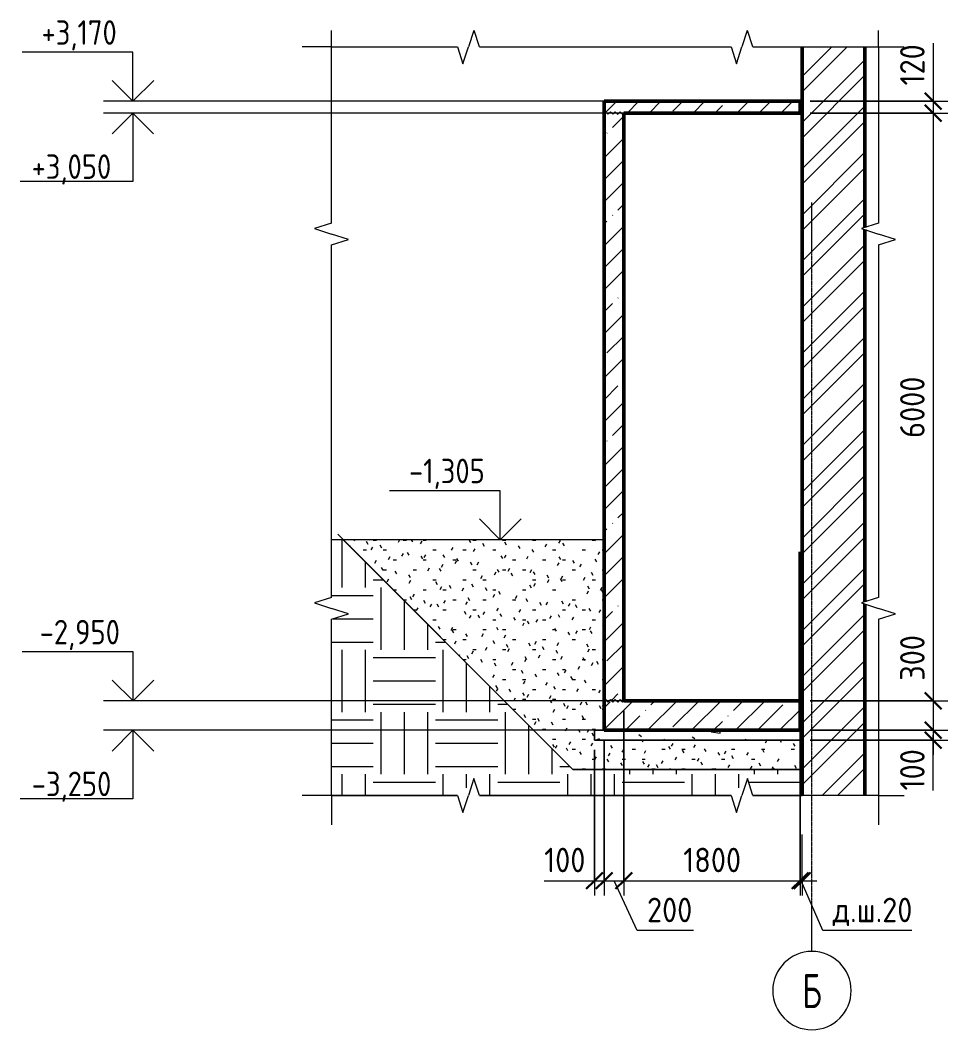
# Model space of a CAD drawing. Header units: millimetres. Extents: x 66339 to 175313, y -6307 to 14735.
# Drawn here: x 143542 to 153010, y -6307 to 3997 of the extents above; entities that cross this region are included whole.
import ezdxf

# ---------------------------------------------------------------- set-up
doc = ezdxf.new("R2010")
doc.units = ezdxf.units.MM
doc.linetypes.add('02 Штрихпунктирная _20 мм_', pattern=[25, 20, -2.5, 0, -2.5])
for name, color, linetype, lineweight in [('AA_Dim', 7, 'Continuous', 9), ('AA_Dim-100', 7, 'Continuous', 9), ('AA_Linii', 7, 'Continuous', 9), ('AA_Oformlenie', 7, 'Continuous', 9), ('AA_Vinoska', 7, 'Continuous', 9), ('AA_Visotnaya otmetka', 7, 'Continuous', 9), ('AF_Perekritie', 7, 'Continuous', 50), ('AF_Perekritie_Опалубка', 253, 'Continuous', 18), ('AF_Pokritie', 7, 'Continuous', 9), ('AF_Stena', 7, 'Continuous', 18), ('AF_Stena_Гидроизоляция', 253, 'Continuous', 18), ('AF_Stena_Опалубка', 253, 'Continuous', 18), ('KR_Fundament', 7, 'Continuous', 18), ('Оси', 7, 'Continuous', 9)]:
    doc.layers.add(name, color=color, linetype=linetype, lineweight=lineweight)
doc.styles.add('ISOCPEUR', font='isocpeur.ttf', dxfattribs={"width": 0.9, "height": 250})
doc.styles.add('ISOCPEUR_1', font='isocpeur.ttf', dxfattribs={"width": 0.85, "height": 250})
doc.styles.add('ISOCPEUR_4', font='isocpeur.ttf', dxfattribs={"width": 0.7, "height": 350})
doc.dimstyles.new('00_Точн_3_знака__прозр_', dxfattribs={"dimscale": 304.8, "dimtxt": 248.995294, "dimasz": 0.557743, "dimexe": 0.492126, "dimexo": 0.328084, "dimgap": 0.032808, "dimtad": 1, "dimdec": 3, "dimrnd": 0.001, "dimdsep": 46, "dimtxsty": 'ISOCPEUR', "dimblk1": 'OBLIQUE', "dimblk2": 'OBLIQUE', "dimsah": 1, "dimcen": 0.09, "dimdle": 0.492126, "dimazin": 0, "dimtfac": 1, "dimtdec": 4, "dimtix": 1, "dimtmove": 0, "dimatfit": 3, "dimfxl": 1, "dimtvp": 1, "dimtolj": 1, "dimtzin": 0, "dimlwd": 18, "dimlwe": 18, "dimarcsym": 2})
doc.dimstyles.new('00_Точн_3_знака__прозр__1', dxfattribs={"dimscale": 304.8, "dimtxt": 248.995294, "dimasz": 0.557743, "dimexe": 0.492126, "dimexo": 0.328084, "dimgap": 0.032808, "dimtad": 1, "dimdec": 3, "dimrnd": 0.001, "dimdsep": 46, "dimtxsty": 'ISOCPEUR', "dimblk1": 'OBLIQUE', "dimblk2": 'OBLIQUE', "dimsah": 1, "dimcen": 0.09, "dimdle": 0.492126, "dimazin": 0, "dimtfac": 1, "dimtdec": 4, "dimtix": 1, "dimtmove": 1, "dimatfit": 3, "dimfxl": 1, "dimtvp": 1, "dimtolj": 1, "dimtzin": 0, "dimlwd": 18, "dimlwe": 18, "dimarcsym": 2})
pattern_1 = [(45, (152225.25, 825), (-224.506, 224.506), []), (45, (152449.76, 825), (-224.506, 224.506), [396.875, -79.375, 3.353, -76.022])]

# ---------------------------------------------------------------- blocks, each defined once
blk = doc.blocks.new('Последовательность узлов - 3мм масшт20 маскировка-904226-2-2 Опалубка')
at = {"layer": 'AA_Oformlenie'}
for p, q in [((-11630, 3050), (-11617.5, 3062.5)), ((-11617.5, 3062.5), (-11592.5, 3037.5)), ((-11580, 3050), (-11592.5, 3037.5)), ((-11580, 3050), (-11567.5, 3062.5)), ((-11567.5, 3062.5), (-11542.5, 3037.5)), ((-11530, 3050), (-11542.5, 3037.5)), ((-11530, 3050), (-11517.5, 3062.5)), ((-11517.5, 3062.5), (-11492.5, 3037.5)), ((-11480, 3050), (-11492.5, 3037.5)), ((-11480, 3050), (-11467.5, 3062.5)), ((-11467.5, 3062.5), (-11442.5, 3037.5)), ((-11430, 3050), (-11442.5, 3037.5))]:
    blk.add_line(p, q, dxfattribs=at)
blk = doc.blocks.new('011_Прямоугольник обрыва _ЭлУзла_ - 011_Прямоугольник обрыва _ЭлУзла_-4125212-2-2 Опалубка')
at = {"layer": 'AA_Oformlenie'}
for p, q in [((-14413, 1927), (-14413, 3725)), ((-14413, 3725), (-13127, 3725)), ((-12904, 3725), (-10336, 3725)), ((-10113, 3725), (-8830, 3725)), ((-8830, 3725), (-8830, 1927)), ((-14413, -1894), (-14413, 1704)), ((-8830, 1704), (-8830, -1894)), ((-14413, -3917), (-14413, -2117)), ((-8830, -2117), (-8830, -3917)), ((-13127, -3917), (-14413, -3917)), ((-10336, -3917), (-12904, -3917)), ((-8830, -3917), (-10113, -3917))]:
    blk.add_line(p, q, dxfattribs=at)
blk = doc.blocks.new('DIMBLOCK31-2-2 Опалубка')
at = {"layer": 'AA_Dim-100', "lineweight": 18}
for p, q in [((152860, 3762), (152860, 3231)), ((152860, 3320), (152860, 3050)), ((152860, 3231), (152860, 3110)), ((151604, 3170), (153010, 3170)), ((152860, 3170), (151604, 3170)), ((151604, 3050), (153010, 3050)), ((152860, 3050), (151604, 3050))]:
    blk.add_line(p, q, dxfattribs=at)
at = {"layer": 'AA_Dim-100', "lineweight": 30}
for p, q in [((152860, 3170), (152775, 3255)), ((152860, 3050), (152775, 3135)), ((152860, 3170), (152945, 3085)), ((152860, 3050), (152945, 2965))]:
    blk.add_line(p, q, dxfattribs=at)
at = {"layer": 'AA_Dim-100', "color": 0, "lineweight": 18, "insert": (152523, 3331), "char_height": 250, "width": 517.14, "attachment_point": 1, "rotation": 90, "line_spacing_factor": 1.149209, "style": 'ISOCPEUR'}
blk.add_mtext('120', dxfattribs=at)
blk = doc.blocks.new('_Oblique')
at = {"color": 0, "linetype": 'ByBlock', "lineweight": -2}
blk.add_line((-0.5, -0.5), (0.5, 0.5), dxfattribs=at)
blk = doc.blocks.new('DIMBLOCK32-2-2 Опалубка')
at = {"layer": 'AA_Dim-100', "lineweight": 30}
for p, q in [((152860, 3050), (152775, 3135)), ((152860, 3050), (152945, 2965)), ((152860, -2950), (152775, -2865)), ((152860, -2950), (152945, -3035))]:
    blk.add_line(p, q, dxfattribs=at)
at = {"layer": 'AA_Dim-100', "lineweight": 18}
for p, q in [((151604, 3050), (153010, 3050)), ((152860, 3050), (151604, 3050)), ((152860, 3050), (152860, -2950)), ((151604, -2950), (153010, -2950)), ((152860, -2950), (151604, -2950))]:
    blk.add_line(p, q, dxfattribs=at)
at = {"layer": 'AA_Dim-100', "color": 0, "lineweight": 18, "insert": (152523, -266), "char_height": 250, "width": 758.48, "attachment_point": 1, "rotation": 90, "line_spacing_factor": 1.149209, "style": 'ISOCPEUR'}
blk.add_mtext('6000', dxfattribs=at)
blk = doc.blocks.new('DIMBLOCK33-2-2 Опалубка')
at = {"layer": 'AA_Dim-100', "lineweight": 18}
for p, q in [((152860, -2271), (152860, -2845)), ((152860, -2845), (152860, -3100)), ((151604, -2950), (153010, -2950)), ((152860, -2950), (151604, -2950)), ((152860, -2950), (152860, -3250)), ((151604, -3250), (153010, -3250)), ((152860, -3250), (151604, -3250))]:
    blk.add_line(p, q, dxfattribs=at)
at = {"layer": 'AA_Dim-100', "lineweight": 30}
for p, q in [((152860, -2950), (152775, -2865)), ((152860, -2950), (152945, -3035)), ((152860, -3250), (152775, -3165)), ((152860, -3250), (152945, -3335))]:
    blk.add_line(p, q, dxfattribs=at)
at = {"layer": 'AA_Dim-100', "color": 0, "lineweight": 18, "insert": (152523, -2745), "char_height": 250, "width": 568.86, "attachment_point": 1, "rotation": 90, "line_spacing_factor": 1.149209, "style": 'ISOCPEUR'}
blk.add_mtext('300', dxfattribs=at)
blk = doc.blocks.new('DIMBLOCK34-2-2 Опалубка')
at = {"layer": 'AA_Dim-100', "lineweight": 30}
for p, q in [((152860, -3250), (152775, -3165)), ((152860, -3350), (152775, -3265)), ((152860, -3250), (152945, -3335)), ((152860, -3350), (152945, -3435))]:
    blk.add_line(p, q, dxfattribs=at)
at = {"layer": 'AA_Dim-100', "lineweight": 18}
for p, q in [((151604, -3250), (153010, -3250)), ((152860, -3250), (151604, -3250)), ((152860, -3250), (152860, -3500)), ((151604, -3350), (153010, -3350)), ((152860, -3350), (151604, -3350)), ((152860, -3333), (152860, -3300)), ((152860, -3864), (152860, -3333))]:
    blk.add_line(p, q, dxfattribs=at)
at = {"layer": 'AA_Dim-100', "color": 0, "lineweight": 18, "insert": (152523, -3864), "char_height": 250, "width": 517.14, "attachment_point": 1, "rotation": 90, "line_spacing_factor": 1.149209, "style": 'ISOCPEUR'}
blk.add_mtext('100', dxfattribs=at)
blk = doc.blocks.new('Высотные отметки - Стрелка вверх-400292-2-2 Опалубка')
at = {"layer": 'AA_Vinoska'}
for p, q in [((-12691, -805), (-13821, -805)), ((-12691, -1305), (-12691, -805)), ((-12691, -1305), (-12903, -1093)), ((-12691, -1305), (-12478, -1093)), ((-12391, -1305), (-12991, -1305))]:
    blk.add_line(p, q, dxfattribs=at)
blk = doc.blocks.new('Высотные отметки - Стрелка вниз высокая-400290-2-2 Опалубка')
at = {"layer": 'AA_Vinoska'}
for p, q in [((-16140, -3250), (-16740, -3250)), ((-16440, -3250), (-16652, -3462)), ((-16440, -3250), (-16440, -3950)), ((-16440, -3250), (-16228, -3462)), ((-16440, -3950), (-17590, -3950))]:
    blk.add_line(p, q, dxfattribs=at)
blk = doc.blocks.new('DIMBLOCK35-2-2 Опалубка')
at = {"layer": 'AA_Dim-100', "lineweight": 18}
for p, q in [((149504, -3350), (149504, -4935)), ((149504, -4785), (149504, -3350)), ((149404, -3450), (149404, -4935)), ((149404, -4785), (149404, -3450)), ((148890, -4785), (149421, -4785)), ((149254, -4785), (149504, -4785)), ((149421, -4785), (149454, -4785))]:
    blk.add_line(p, q, dxfattribs=at)
at = {"layer": 'AA_Dim-100', "lineweight": 30}
for p, q in [((149404, -4785), (149489, -4700)), ((149504, -4785), (149589, -4700)), ((149404, -4785), (149319, -4870)), ((149504, -4785), (149419, -4870))]:
    blk.add_line(p, q, dxfattribs=at)
at = {"layer": 'AA_Dim-100', "color": 0, "lineweight": 18, "insert": (148890, -4449), "char_height": 250, "width": 517.14, "attachment_point": 1, "line_spacing_factor": 1.149209, "style": 'ISOCPEUR'}
blk.add_mtext('100', dxfattribs=at)
blk = doc.blocks.new('DIMBLOCK36-2-2 Опалубка')
at = {"layer": 'AA_Dim-100', "lineweight": 18}
for p, q in [((149704, -3050), (149704, -4935)), ((149704, -4785), (149704, -3050)), ((149504, -3350), (149504, -4935)), ((149504, -4785), (149504, -3350)), ((149504, -4785), (149704, -4785)), ((149840, -5295), (149604, -4785)), ((150414, -5295), (149840, -5295))]:
    blk.add_line(p, q, dxfattribs=at)
at = {"layer": 'AA_Dim-100', "lineweight": 30}
for p, q in [((149504, -4785), (149589, -4700)), ((149704, -4785), (149789, -4700)), ((149504, -4785), (149419, -4870)), ((149704, -4785), (149619, -4870))]:
    blk.add_line(p, q, dxfattribs=at)
at = {"layer": 'AA_Dim-100', "color": 0, "lineweight": 18, "insert": (149940, -4959), "char_height": 250, "width": 568.86, "attachment_point": 1, "line_spacing_factor": 1.149209, "style": 'ISOCPEUR'}
blk.add_mtext('200', dxfattribs=at)
blk = doc.blocks.new('DIMBLOCK37-2-2 Опалубка')
at = {"layer": 'AA_Dim-100', "lineweight": 18}
for p, q in [((149704, -3050), (149704, -4935)), ((149704, -4785), (149704, -3050)), ((151504, -3350), (151504, -4935)), ((151504, -4785), (151504, -3350)), ((149704, -4785), (151504, -4785))]:
    blk.add_line(p, q, dxfattribs=at)
at = {"layer": 'AA_Dim-100', "lineweight": 30}
for p, q in [((149704, -4785), (149789, -4700)), ((151504, -4785), (151589, -4700)), ((149704, -4785), (149619, -4870)), ((151504, -4785), (151419, -4870))]:
    blk.add_line(p, q, dxfattribs=at)
at = {"layer": 'AA_Dim-100', "color": 0, "lineweight": 18, "insert": (150309, -4449), "char_height": 250, "width": 706.76, "attachment_point": 1, "line_spacing_factor": 1.149209, "style": 'ISOCPEUR'}
blk.add_mtext('1800', dxfattribs=at)
blk = doc.blocks.new('DIMBLOCK38-2-2 Опалубка')
at = {"layer": 'AA_Dim-100', "lineweight": 18}
for p, q in [((151504, -3350), (151504, -4935)), ((151504, -4785), (151504, -3350)), ((151524, -4785), (151524, -4313)), ((151504, -4785), (151674, -4785)), ((151734, -5295), (151514, -4785)), ((151524, -4765), (151524, -4935)), ((152643, -5295), (151734, -5295))]:
    blk.add_line(p, q, dxfattribs=at)
at = {"layer": 'AA_Dim-100', "lineweight": 30}
for p, q in [((151504, -4785), (151589, -4700)), ((151524, -4785), (151609, -4700)), ((151504, -4785), (151419, -4870)), ((151524, -4785), (151439, -4870))]:
    blk.add_line(p, q, dxfattribs=at)
at = {"layer": 'AA_Dim-100', "color": 0, "lineweight": 18, "insert": (151834, -4959), "char_height": 250, "width": 971.08, "attachment_point": 1, "line_spacing_factor": 1.149209, "style": 'ISOCPEUR'}
blk.add_mtext('д.ш.20', dxfattribs=at)
blk = doc.blocks.new('Ось сетки - d_4мм-2765513-2-2 Опалубка')
at = {"layer": 'Оси'}
for start, end in [(360, 180), (360, 180), (180, 360), (180, 360)]:
    blk.add_arc((-9510, -5907), 400, start, end, dxfattribs=at)

msp = doc.modelspace()

# ---------------------------------------------------------------- hatches: boundary and pattern name
at = {"layer": 'AA_Oformlenie'}
h = msp.add_hatch(dxfattribs=at)
h.set_pattern_fill('FP_11', color=250, style=0, pattern_type=2)
h.set_pattern_definition([(0, (152225.25, 825), (635, 635), [635, -635]), (0, (152225.25, 1063.1), (635, 635), [635, -635]), (0, (152225.25, 1301.25), (635, 635), [635, -635]), (90, (152304.6, 1380.6), (-635, 635), [635, -635]), (90, (152542.75, 1380.6), (-635, 635), [635, -635]), (90, (152780.9, 1380.6), (-635, 635), [635, -635])])
h.paths.add_polyline_path([(150797.8912, -3917.0942), (150797.8912, -3836.7833), (150907.8912, -3836.7833), (150907.8912, -3917.0942), (150964.1999, -3743.7939), (151020.5085, -3917.0942), (151523.5241, -3917.0942), (151523.5241, -3650), (149183.5241, -3650), (146838.5241, -1305), (146720.9925, -1305), (146720.9925, -1894.0661), (146799.4979, -1894.0661), (146799.4979, -2006.6834), (146720.9925, -2006.6834), (146894.1976, -2061.6834), (146720.9925, -2116.6834), (146720.9925, -3917.0942), (148006.6254, -3917.0942), (148006.6254, -3836.7833), (148116.6254, -3836.7833), (148116.6254, -3917.0942), (148172.9341, -3743.7939), (148229.2427, -3917.0942)])
h = msp.add_hatch(dxfattribs=at)
h.set_pattern_fill('FP_10', color=250, style=0, pattern_type=2)
h.set_pattern_definition([(0, (152225.25, 825), (406.4, 101.6), [33.528, -271.272, 33.528, -271.272, -1625.6]), (0, (152225.25, 825), (406.4, 101.6), [-609.6, 33.528, -576.072, 33.528, -271.272, -711.2]), (0, (152225.25, 825), (406.4, 101.6), [-1524, 33.528, -169.672, 33.528, -474.472]), (120, (152377.65, 875.8), (-291.1882, 301.1527), [33.528, -271.272, 33.528, -271.272, -1625.6]), (120, (152377.65, 875.8), (-291.1882, 301.1527), [-609.6, 33.528, -576.072, 33.528, -271.272, -711.2]), (120, (152377.65, 875.8), (-291.1882, 301.1527), [-1524, 33.528, -169.672, 33.528, -474.472]), (240, (152428.45, 1079), (-115.2118, -402.7527), [33.528, -271.272, 33.528, -271.272, -1625.6]), (240, (152428.45, 1079), (-115.2118, -402.7527), [-609.6, 33.528, -576.072, 33.528, -271.272, -711.2]), (240, (152428.45, 1079), (-115.2118, -402.7527), [-1524, 33.528, -169.672, 33.528, -474.472])])
h.paths.add_polyline_path([(151503.5241, -3650), (151503.5241, -3350), (149403.5241, -3350), (149403.5241, -3250), (149503.5241, -3250), (149503.5241, -1305), (146838.5241, -1305), (149183.5241, -3650)])
at = {"layer": 'AF_Perekritie', "lineweight": 9}
h = msp.add_hatch(dxfattribs=at)
h.set_pattern_fill('FP_7', color=256, style=0, pattern_type=2)
h.set_pattern_definition(pattern_1)
h.paths.add_polyline_path([(151503.5241, 3050), (151503.5241, 3170), (149503.5241, 3170), (149503.5241, 3058), (149703.5241, 3058), (149703.5241, 3050)])
h = msp.add_hatch(dxfattribs=at)
h.set_pattern_fill('FP_7', color=256, style=0, pattern_type=2)
h.set_pattern_definition(pattern_1)
h.paths.add_polyline_path([(151503.5241, -3250), (151503.5241, -2950), (149703.5241, -2950), (149703.5241, -2958), (149503.5241, -2958), (149503.5241, -3250), (149703.5241, -3250)])
at = {"layer": 'AF_Pokritie'}
h = msp.add_hatch(dxfattribs=at)
h.set_pattern_fill('FP_9', color=256, style=0, pattern_type=2)
h.set_pattern_definition([(50, (152225.25, 825), (728.74, -63.756), [76.2, -838.2]), (355, (152225.25, 825), (-140.97, 764.23), [60.96, -670.56]), (100.451, (152286, 819.7), (587.77, 700.47), [64.76, -712.36]), (46.184, (152225.25, 1028.2), (1084.32, -168.17), [114.3, -1257.3]), (96.636, (152315.6, 1014.2), (949.6, 989.7), [97.14, -1068.54]), (351.184, (152225.3, 1028.2), (949.62, 989.7), [91.44, -1005.84]), (21, (152326.85, 977.4), (606.46, -409.06), [76.2, -838.2]), (326, (152326.85, 977.4), (247.21, 736.75), [60.96, -670.56]), (71.451, (152377.4, 943.3), (853.67, 327.69), [64.76, -712.36]), (37.5, (152225.25, 825), (12.355, 338.22), [33.528, -628.904, 33.528, -647.192, -673.1]), (37.5, (152225.25, 825), (12.355, 338.22), [-1343.15, 33.53, -639.57]), (7.5, (152225.25, 825), (267.28, 400.722), [33.528, -354.584, 33.528, -613.664, -256.54]), (7.5, (152225.25, 825), (267.28, 400.722), [-1035.304, 33.53, -223.01]), (327.5, (151998.69, 825), (542.363, -22.915), [33.528, -220.472, 33.528, -758.952, -1051.56]), (327.5, (151998.69, 825), (542.363, -22.915), [-1046.48, 33.53, -1018.03]), (317.5, (151897.1, 825), (592.517, 101.707), [33.53, -296.67, 33.53, -492.76, -746.76]), (317.5, (151897.1, 825), (592.517, 101.707), [-856.49, 33.53, -713.23])])
h.paths.add_polyline_path([(149503.5241, -3350), (151503.5241, -3350), (151503.5241, -3250), (149403.5241, -3250), (149403.5241, -3350)])
at = {"layer": 'AF_Stena', "lineweight": 9}
h = msp.add_hatch(dxfattribs=at)
h.set_pattern_fill('FP_8', color=256, style=0, pattern_type=2)
h.set_pattern_definition([(45, (152225.25, 825), (-235.732, 235.732), []), (45, (152382.4, 825), (-235.732, 235.732), [])])
h.paths.add_polyline_path([(152163.5241, -3917.0942), (152163.5241, -1961.1947), (152130.2238, -1950.3747), (152163.5241, -1939.5548), (152163.5241, 1859.6269), (152130.2238, 1870.4468), (152163.5241, 1881.2668), (152163.5241, 3724.549), (151523.5241, 3724.549), (151523.5241, -3917.0942)])
h = msp.add_hatch(dxfattribs=at)
h.set_pattern_fill('FP_7', color=256, style=0, pattern_type=2)
h.set_pattern_definition(pattern_1)
h.paths.add_polyline_path([(149653.5241, -2942), (149703.5241, -2942), (149703.5241, 3042), (149503.5241, 3042), (149503.5241, -2942), (149603.5241, -2942)])

# ---------------------------------------------------------------- linework, layer by layer
at = {"layer": 'AA_Linii'}
for p, q in [((146838.5241, -1305), (146720.9925, -1305)), ((148883.5241, -3350), (146783.5241, -1250)), ((146838.5241, -1305), (149183.5241, -3650)), ((149503.5241, -1305), (146838.5241, -1305)), ((149183.5241, -3650), (146838.5241, -1305)), ((149503.5241, -3250), (149503.5241, -1250)), ((149503.5241, -3250), (149503.5241, -1305)), ((149403.5241, -3350), (149403.5241, -3250)), ((149403.5241, -3250), (149503.5241, -3250)), ((149503.5241, -3250), (149403.5241, -3250)), ((149403.5241, -3250), (149403.5241, -3350)), ((151503.5241, -3350), (149403.5241, -3350)), ((151503.5241, -3650), (151503.5241, -3350)), ((149183.5241, -3650), (151503.5241, -3650)), ((151503.5241, -3650), (149183.5241, -3650)), ((151523.5241, -3650), (151503.5241, -3650)), ((151523.5241, -3917.0942), (151523.5241, -3650)), ((146720.9925, -3917.0942), (148006.6254, -3917.0942)), ((148229.2427, -3917.0942), (150797.8912, -3917.0942)), ((151020.5085, -3917.0942), (151523.5241, -3917.0942))]:
    msp.add_line(p, q, dxfattribs=at)
at = {"layer": 'AA_Vinoska'}
for p, q in [((146720.9925, 3724.549), (146720.9925, 3892.8544)), ((148171.3111, 3892.8544), (148116.6254, 3724.549)), ((148229.2427, 3724.549), (148174.557, 3892.8544)), ((150962.5769, 3892.8544), (150907.8912, 3724.549)), ((151020.5085, 3724.549), (150965.8228, 3892.8544)), ((152303.5241, 3724.549), (152303.5241, 3892.8544)), ((146720.9925, 3724.549), (146420.9925, 3724.549)), ((148006.6254, 3724.549), (148061.6254, 3551.3439)), ((148061.6254, 3551.3439), (148116.6254, 3724.549)), ((150797.8912, 3724.549), (150852.8912, 3551.3439)), ((150852.8912, 3551.3439), (150907.8912, 3724.549)), ((152303.5241, 3724.549), (152565.9745, 3724.549)), ((146720.9925, 1926.7555), (146547.6922, 1870.4468)), ((146547.6922, 1870.4468), (146720.9925, 1814.1382)), ((152303.5241, 1926.7555), (152130.2238, 1870.4468)), ((152130.2238, 1870.4468), (152303.5241, 1814.1382)), ((146894.1976, 1759.1382), (146720.9925, 1814.1382)), ((146720.9925, 1704.1382), (146894.1976, 1759.1382)), ((152476.7292, 1759.1382), (152303.5241, 1814.1382)), ((152303.5241, 1704.1382), (152476.7292, 1759.1382)), ((146720.9925, -1894.0661), (146547.6922, -1950.3747)), ((146547.6922, -1950.3747), (146720.9925, -2006.6834)), ((152303.5241, -1894.0661), (152130.2238, -1950.3747)), ((152130.2238, -1950.3747), (152303.5241, -2006.6834)), ((146894.1976, -2061.6834), (146720.9925, -2006.6834)), ((152476.7292, -2061.6834), (152303.5241, -2006.6834)), ((146720.9925, -2116.6834), (146894.1976, -2061.6834)), ((152303.5241, -2116.6834), (152476.7292, -2061.6834)), ((148172.9341, -3743.7939), (148116.6254, -3917.0942)), ((148229.2427, -3917.0942), (148172.9341, -3743.7939)), ((150964.1999, -3743.7939), (150907.8912, -3917.0942)), ((151020.5085, -3917.0942), (150964.1999, -3743.7939)), ((146720.9925, -3917.0942), (146420.9925, -3917.0942)), ((146720.9925, -3917.0942), (146720.9925, -4214.5744)), ((148006.6254, -3917.0942), (148061.6254, -4090.2993)), ((148061.6254, -4090.2993), (148116.6254, -3917.0942)), ((150797.8912, -3917.0942), (150852.8912, -4090.2993)), ((150852.8912, -4090.2993), (150907.8912, -3917.0942)), ((152303.5241, -3917.0942), (152565.9745, -3917.0942)), ((152303.5241, -3917.0942), (152303.5241, -4214.5744))]:
    msp.add_line(p, q, dxfattribs=at)
at = {"layer": 'AA_Visotnaya otmetka'}
for p, q in [((150030.299, 3170), (144692.4002, 3170)), ((150030.299, 3170), (150030.299, 3170)), ((150101.5029, 3050), (144692.2043, 3050)), ((150101.5029, 3050), (150101.5029, 3050)), ((148442.9009, -1305), (148442.9009, -1305)), ((148442.9009, -1305), (148442.9009, -1305)), ((151078.9849, -2950), (144694.2391, -2950)), ((151078.9849, -2950), (151078.9849, -2950)), ((149747.0251, -3250), (144693.42, -3250)), ((149747.0251, -3250), (149747.0251, -3250))]:
    msp.add_line(p, q, dxfattribs=at)
at = {"layer": 'AF_Perekritie_Опалубка', "lineweight": 50}
for p, q in [((151503.5241, 3170), (149503.5241, 3170)), ((149503.5241, 3170), (149503.5241, 3050)), ((151503.5241, 3050), (151503.5241, 3170)), ((149703.5241, 3050), (151503.5241, 3050))]:
    msp.add_line(p, q, dxfattribs=at)
at = {"layer": 'AF_Pokritie', "lineweight": 18}
for p, q in [((151503.5241, -3250), (149403.5241, -3250)), ((149403.5241, -3250), (149403.5241, -3350)), ((151503.5241, -3350), (151503.5241, -3250)), ((149403.5241, -3350), (151503.5241, -3350))]:
    msp.add_line(p, q, dxfattribs=at)
at = {"layer": 'AF_Stena_Гидроизоляция', "lineweight": 50}
for p, q in [((151503.5241, -1430), (151503.5241, -3250)), ((151504.5241, -1430), (151503.5241, -1430)), ((151504.5241, -3250), (151504.5241, -1430)), ((149502.5241, -2950), (149502.5241, -3250)), ((149503.5241, -2950), (149502.5241, -2950)), ((149503.5241, -3250), (149503.5241, -2950)), ((149502.5241, -3250), (149503.5241, -3250)), ((151503.5241, -3250), (151504.5241, -3250))]:
    msp.add_line(p, q, dxfattribs=at)
at = {"layer": 'AF_Stena_Опалубка', "lineweight": 50}
for p, q in [((151523.5241, 3724.549), (151523.5241, -3917.0942)), ((152163.5241, 1881.2668), (152163.5241, 3724.549)), ((149503.5241, 3050), (149503.5241, -2950)), ((149703.5241, -2950), (149703.5241, 3050)), ((152163.5241, -1939.5548), (152163.5241, 1859.6269)), ((152163.5241, -3917.0942), (152163.5241, -1961.1947))]:
    msp.add_line(p, q, dxfattribs=at)
at = {"layer": 'KR_Fundament', "lineweight": 50}
for p, q in [((149503.5241, -2950), (149503.5241, -3250)), ((151503.5241, -2950), (149703.5241, -2950)), ((151503.5241, -3250), (151503.5241, -2950)), ((149503.5241, -3250), (151503.5241, -3250))]:
    msp.add_line(p, q, dxfattribs=at)
at = {"layer": 'Оси'}
for p, q in [((151623.5241, 1638.4), (151623.5241, 2138.4)), ((151623.5241, -5507.1502), (151623.5241, -5007.1502))]:
    msp.add_line(p, q, dxfattribs=at)
at = {"layer": 'Оси', "linetype": '02 Штрихпунктирная _20 мм_'}
msp.add_line((151623.5241, -5007.1502), (151623.5241, 1638.4), dxfattribs=at)

# ---------------------------------------------------------------- block references
at = {"layer": 'AA_Oformlenie'}
for name, p in [('011_Прямоугольник обрыва _ЭлУзла_ - 011_Прямоугольник обрыва _ЭлУзла_-4125212-2-2 Опалубка', (161133.5241, 0)), ('Последовательность узлов - 3мм масшт20 маскировка-904226-2-2 Опалубка', (161133.5241, 0)), ('Последовательность узлов - 3мм масшт20 маскировка-904226-2-2 Опалубка', (161133.5241, -6000))]:
    msp.add_blockref(name, p, dxfattribs=at)
at = {"layer": 'AA_Vinoska'}
for name in ['Высотные отметки - Стрелка вверх-400292-2-2 Опалубка', 'Высотные отметки - Стрелка вниз высокая-400290-2-2 Опалубка']:
    msp.add_blockref(name, (161133.5241, 0), dxfattribs=at)
at = {"layer": 'AA_Visotnaya otmetka'}
for name, p in [('Высотные отметки - Стрелка вверх-400292-2-2 Опалубка', (157383.0233, 4475)), ('Высотные отметки - Стрелка вниз высокая-400290-2-2 Опалубка', (161132.3085, 6300)), ('Высотные отметки - Стрелка вверх-400292-2-2 Опалубка', (157384.8622, -1645))]:
    msp.add_blockref(name, p, dxfattribs=at)
at = {"layer": 'Оси'}
msp.add_blockref('Ось сетки - d_4мм-2765513-2-2 Опалубка', (161133.5241, 0), dxfattribs=at)

# ---------------------------------------------------------------- texts
at = {"layer": 'AA_Visotnaya otmetka', "char_height": 250, "attachment_point": 1, "line_spacing_factor": 1.149209, "style": 'ISOCPEUR_1'}
for s, insert, width in [('+3,170', (143760.2175, 3996.6139), 917.23836), ('+3,050', (143658.8585, 2627.7768), 968.03006), ('-1,305', (147510.7183, -478.3861), 917.23836), ('-2,950', (143740.8932, -2123.3861), 968.03006), ('-3,250', (143660.0741, -3672.2232), 968.03006)]:
    msp.add_mtext(s, dxfattribs=dict(at, insert=insert, width=width))
at = {"layer": 'Оси', "insert": (151523.9934, -5734.8043), "char_height": 350, "width": 241.307937, "attachment_point": 1, "style": 'ISOCPEUR_4'}
msp.add_mtext('\\fISOCPEUR|b0|i0|c204|p34|;\\W.7;Б', dxfattribs=at)

# ---------------------------------------------------------------- dimensions: what is measured, and where the dimension line sits
at = {"layer": 'AA_Dim', "lineweight": 18}
for base, p1, p2, override, picture, middle in [((152859.8043, 3050), (151503.5241, 3170), (151503.5241, 3050), {"dimpost": '<>', "dimfxl": 120}, 'DIMBLOCK31-2-2 Опалубка', (152689.857, 3589.9838)), ((152859.8043, -3250), (151503.5241, -2950), (151503.5241, -3250), {"dimpost": '<>', "dimfxl": 300}, 'DIMBLOCK33-2-2 Опалубка', (152689.857, -2460.7493)), ((152859.8043, -3350), (151503.5241, -3250), (151503.5241, -3350), {"dimpost": '<>', "dimfxl": 100}, 'DIMBLOCK34-2-2 Опалубка', (152689.857, -3604.9645))]:
    dim = msp.add_linear_dim(base=base, p1=p1, p2=p2, angle=90, dimstyle='00_Точн_3_знака__прозр__1', override=override, dxfattribs=at)
    dim.commit()
    dim.dimension.update_dxf_attribs({"geometry": picture, "text_midpoint": middle, "dimtype": 160, "text_rotation": 90})
dim = msp.add_linear_dim(base=(152859.8043, -2950), p1=(151503.5241, 3050), p2=(151503.5241, -2950), angle=90, dimstyle='00_Точн_3_знака__прозр_', override={"dimpost": '<>', "dimfxl": 6000}, dxfattribs=at)
dim.commit()
dim.dimension.update_dxf_attribs({"geometry": 'DIMBLOCK32-2-2 Опалубка', "text_midpoint": (152724.8043, 50)})
for base, p1, p2, override, picture, middle in [((149703.5241, -4785.3126), (149503.5241, -3250), (149703.5241, -2950), {"dimpost": '<>', "dimfxl": 360.555128}, 'DIMBLOCK36-2-2 Опалубка', (150224.679, -5125.3653)), ((149503.5241, -4785.3126), (149403.5241, -3350), (149503.5241, -3250), {"dimpost": '<>', "dimfxl": 141.421356}, 'DIMBLOCK35-2-2 Опалубка', (149148.5596, -4615.3653)), ((151523.5241, -4785.3126), (151503.5241, -3250), (151523.5241, -4665.1044), {"dimpost": 'д.ш.<>', "dimfxl": 1415.245729}, 'DIMBLOCK38-2-2 Опалубка', (152319.5725, -5125.3653))]:
    dim = msp.add_linear_dim(base=base, p1=p1, p2=p2, dimstyle='00_Точн_3_знака__прозр__1', override=override, dxfattribs=at)
    dim.commit()
    dim.dimension.update_dxf_attribs({"geometry": picture, "text_midpoint": middle, "dimtype": 160})
dim = msp.add_linear_dim(base=(151503.5241, -4785.3126), p1=(149703.5241, -2950), p2=(151503.5241, -3250), dimstyle='00_Точн_3_знака__прозр_', override={"dimpost": '<>', "dimfxl": 1824.828759}, dxfattribs=at)
dim.commit()
dim.dimension.update_dxf_attribs({"geometry": 'DIMBLOCK37-2-2 Опалубка', "text_midpoint": (150603.5241, -4650.3126)})

doc.saveas('drawing.dxf')
